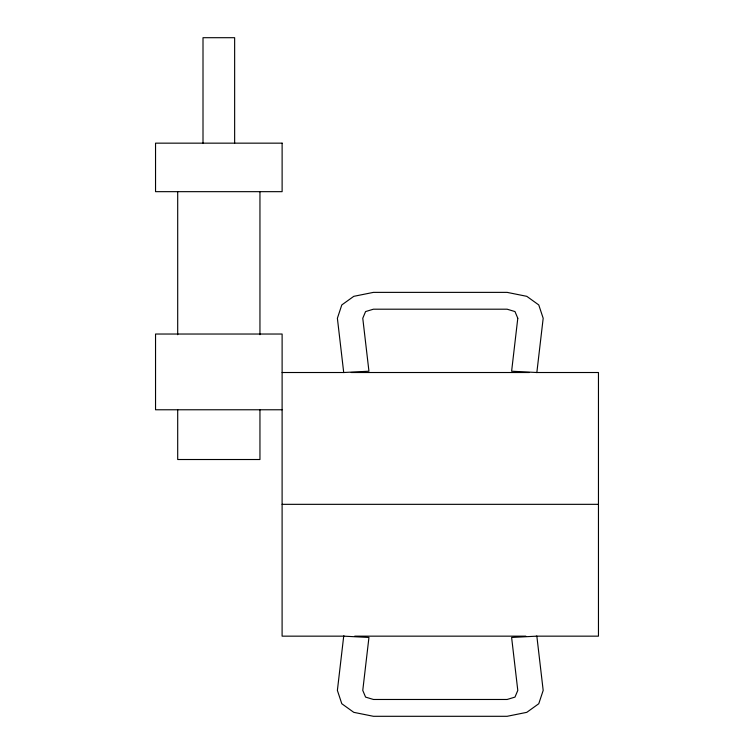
<?xml version="1.0" encoding="UTF-8"?>
<svg xmlns="http://www.w3.org/2000/svg" width="754" height="754" viewBox="0 0 754 754"><rect width="100%" height="100%" fill="white"/><g stroke="black" fill="none" stroke-linecap="round" stroke-linejoin="round"><path stroke-width="1.13" d="M282.1 372.514L344.201 372.514M351.232 372.514L529.327 372.514M536.358 372.514L598.459 372.514L598.459 636.159L536.358 636.159M282.119 409.771L155.541 409.771L155.541 334.031L282.119 334.031L282.1 636.159L344.201 636.159M282.1 504.332L598.459 504.332M354.748 636.159L525.821 636.159M259.951 191.667L259.951 334.719M259.951 409.771L259.951 459.516L177.699 459.516L177.699 409.771M234.645 143.156L234.645 37.7L203.005 37.7L203.005 143.156M177.699 191.667L177.699 334.719M343.711 636.159L337.387 690.41L341.798 703.736L353.786 712.341L373.437 716.3L507.122 716.3L526.782 712.341L538.761 703.736L543.182 690.41L536.848 636.159L511.617 637.45L517.791 690.41L514.982 697.101L507.122 699.476L373.437 699.476L365.577 697.101L362.768 690.41L368.942 637.45L343.711 636.159M517.791 318.263L511.617 371.222L536.848 372.514L543.182 318.263L538.761 304.936L526.782 296.331L507.122 292.373L373.437 292.373L353.786 296.331L341.798 304.936L337.387 318.263L343.711 372.514L368.942 371.222L362.768 318.263L365.577 311.572L373.437 309.197L507.122 309.197L514.982 311.572L517.791 318.263M282.119 143.156L155.541 143.156L155.541 191.667L282.119 191.667L282.119 143.156"/></g></svg>
